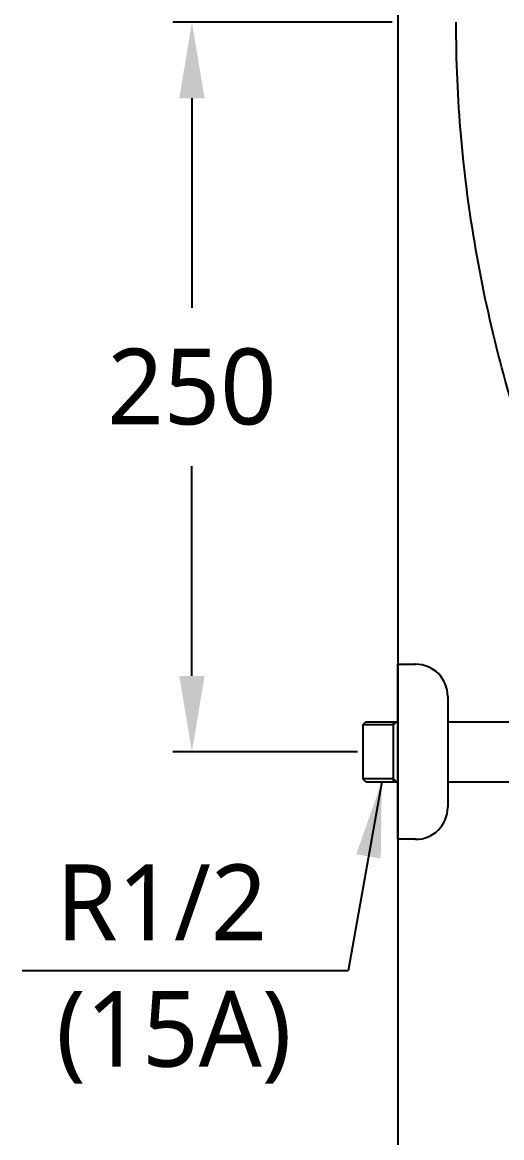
# Model space of a CAD drawing. Extents: x -2111 to 4214, y -25 to 2527.
# Drawn here: x -1972.2 to -1807.8, y 1414.7 to 1797 of the extents above; entities that cross this region are included whole.
import ezdxf

# ---------------------------------------------------------------- set-up
doc = ezdxf.new("R2010")
doc.units = 0
doc.header["$LTSCALE"] = 20
doc.header["$MEASUREMENT"] = 0
doc.layers.get('0').update_dxf_attribs({"linetype": 'CONTINUOUS'})
doc.layers.get('DEFPOINTS').update_dxf_attribs({"linetype": 'CONTINUOUS'})
for name, color, linetype in [('1', 7, 'CONTINUOUS'), ('2', 2, 'CONTINUOUS'), ('4', 4, 'CONTINUOUS'), ('6', 6, 'CONTINUOUS')]:
    doc.layers.add(name, color=color, linetype=linetype)
doc.styles.add('ROMANS', font='NanumGothic.ttf', dxfattribs={"height": 10.144927})
doc.styles.get("Standard").update_dxf_attribs({"font": 'NanumGothic.ttf'})
doc.dimstyles.get("Standard").update_dxf_attribs({"dimtxt": 2.7, "dimasz": 2.5, "dimexe": 1.5, "dimexo": 1.5, "dimgap": 1.5, "dimtad": 1, "dimdec": 0, "dimlfac": 10, "dimzin": 0, "dimdsep": 46, "dimtxsty": 'Standard', "dimcen": 0, "dimclrt": 2, "dimadec": 0, "dimazin": 0, "dimtfac": 1, "dimtdec": 0, "dimtmove": 0, "dimatfit": 3, "dimfxl": 0, "dimtolj": 1, "dimtzin": 0, "dimarcsym": 0})

# ---------------------------------------------------------------- blocks, each defined once
blk = doc.blocks.new('*D63')
at = {"color": 3, "lineweight": -2}
for p, q in [((-1845.38, 1796.96), (-1920.54, 1796.96)), ((-1914.04, 1770.96), (-1914.04, 1699.11)), ((-1914.04, 1572.96), (-1914.04, 1644.81)), ((-1857.26, 1546.96), (-1920.54, 1546.96))]:
    blk.add_line(p, q, dxfattribs=at)
at = {"color": 3}
for points in [[(-1918.37, 1770.96), (-1909.7, 1770.96), (-1914.04, 1796.96)], [(-1918.37, 1572.96), (-1909.7, 1572.96), (-1914.04, 1546.96)]]:
    blk.add_solid(points, dxfattribs=at)
at = {"layer": 'DEFPOINTS', "color": 0}
for p in [(-1843.43, 1796.96), (-1914.04, 1546.96), (-1855.31, 1546.96)]:
    blk.add_point(p, dxfattribs=at)
at = {"color": 2, "insert": (-1914.04, 1671.96), "char_height": 26, "attachment_point": 5}
blk.add_mtext('\\A1;250', dxfattribs=at)
blk = doc.blocks.new('A$C0DC70F65')
at = {"layer": '1', "color": 7, "linetype": 'Continuous'}
blk.add_open_spline([(26.37, 50.93), (17.84, 75.45), (11.22, 100.68), (4.53, 139.19), (2.83, 152.16), (0.57, 178.16), (0, 191.2), (0, 204.29)], degree=3, knots=[0, 0, 0, 0, 0.5, 0.5, 0.75, 0.75, 1, 1, 1, 1], dxfattribs=at)

msp = doc.modelspace()

# ---------------------------------------------------------------- linework, layer by layer
at = {"layer": '4'}
for p, q in [((-1843.43, 1576.96), (-1837.43, 1576.96)), ((-1843.43, 1516.96), (-1843.43, 1576.96)), ((-1826.31, 1565.96), (-1826.31, 1527.96)), ((-1855.43, 1556.21), (-1854.43, 1557.21)), ((-1844.93, 1556.21), (-1855.43, 1556.21)), ((-1855.31, 1537.71), (-1855.31, 1556.21)), ((-1854.43, 1557.21), (-1843.43, 1557.21)), ((-1844.93, 1536.71), (-1844.93, 1557.21)), ((-1844.93, 1556.21), (-1843.93, 1557.21)), ((-1843.43, 1556.59), (-1843.43, 1537.33)), ((-1826.31, 1557.21), (-1796.31, 1557.21)), ((-1854.43, 1536.71), (-1855.43, 1537.71)), ((-1844.93, 1537.71), (-1855.43, 1537.71)), ((-1854.43, 1536.71), (-1843.43, 1536.71)), ((-1843.93, 1536.71), (-1844.93, 1537.71)), ((-1826.31, 1536.71), (-1796.31, 1536.71)), ((-1837.43, 1516.96), (-1843.43, 1516.96))]:
    msp.add_line(p, q, dxfattribs=at)
for centre, start, end in [((-1837.43, 1565.96), 89.3526, 90), ((-1837.31, 1565.96), 0, 90), ((-1837.31, 1527.96), 270, 0), ((-1837.43, 1527.96), 270, 270.6474)]:
    msp.add_arc(centre, 11, start, end, dxfattribs=at)
at = {"layer": '6'}
msp.add_lwpolyline([(-616.98, 2271.65), (-1843.43, 2271.65), (-1843.43, 346.61), (84.07, 346.61), (84.07, 1346.61)], dxfattribs=at)

# ---------------------------------------------------------------- block references
msp.add_blockref('A$C0DC70F65', (-1823.43, 1592.67))

# ---------------------------------------------------------------- texts
at = {"layer": '2', "insert": (-1960.6, 1470.82), "char_height": 26, "attachment_point": 4, "style": 'ROMANS'}
msp.add_mtext('R1/2\\P(15A)', dxfattribs=at)

# ---------------------------------------------------------------- dimensions: what is measured, and where the dimension line sits
dim = msp.add_linear_dim(base=(-1914.04, 1546.96), p1=(-1843.43, 1796.96), p2=(-1855.31, 1546.96), angle=90, dimstyle='Standard', override={"dimscale": 1.3, "dimtxt": 20, "dimasz": 20, "dimexe": 5, "dimgap": 10, "dimtih": 1, "dimtoh": 1, "dimlfac": 1, "dimclrd": 3, "dimclre": 3, "dimarcsym": 1})
dim.commit()
dim.dimension.update_dxf_attribs({"geometry": '*D63', "text_midpoint": (-1914.04, 1671.96)})

# ---------------------------------------------------------------- leaders
at = {"color": 9}
msp.add_leader([(-1848.93, 1536.71), (-1860.5, 1471.89), (-1972.2, 1471.89)], dimstyle='Standard', override={"dimscale": 1.3, "dimtxt": 20, "dimasz": 20, "dimexe": 5, "dimgap": 10, "dimtad": 0, "dimtih": 1, "dimtoh": 1, "dimlfac": 1, "dimclrd": 3, "dimclre": 3, "dimarcsym": 1}, dxfattribs=at)

doc.saveas('drawing.dxf')
